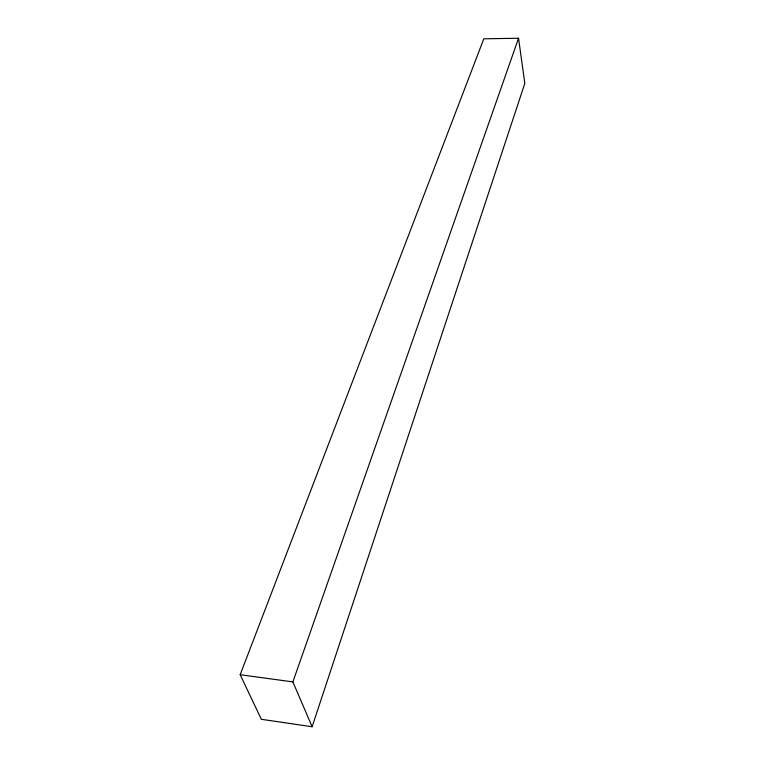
<?xml version="1.0" encoding="UTF-8"?>
<svg xmlns="http://www.w3.org/2000/svg" width="765" height="765" viewBox="0 0 765 765"><rect width="100%" height="100%" fill="white"/><g stroke="black" fill="none" stroke-linecap="round" stroke-linejoin="round"><path stroke-width="1.15" d="M312.13 726.75L524.828 83.347L518.546 38.25L483.824 38.786L240.172 674.701L261.334 719.291L312.13 726.75L292.88 681.911L518.546 38.25M240.172 674.701L292.88 681.911"/></g></svg>
